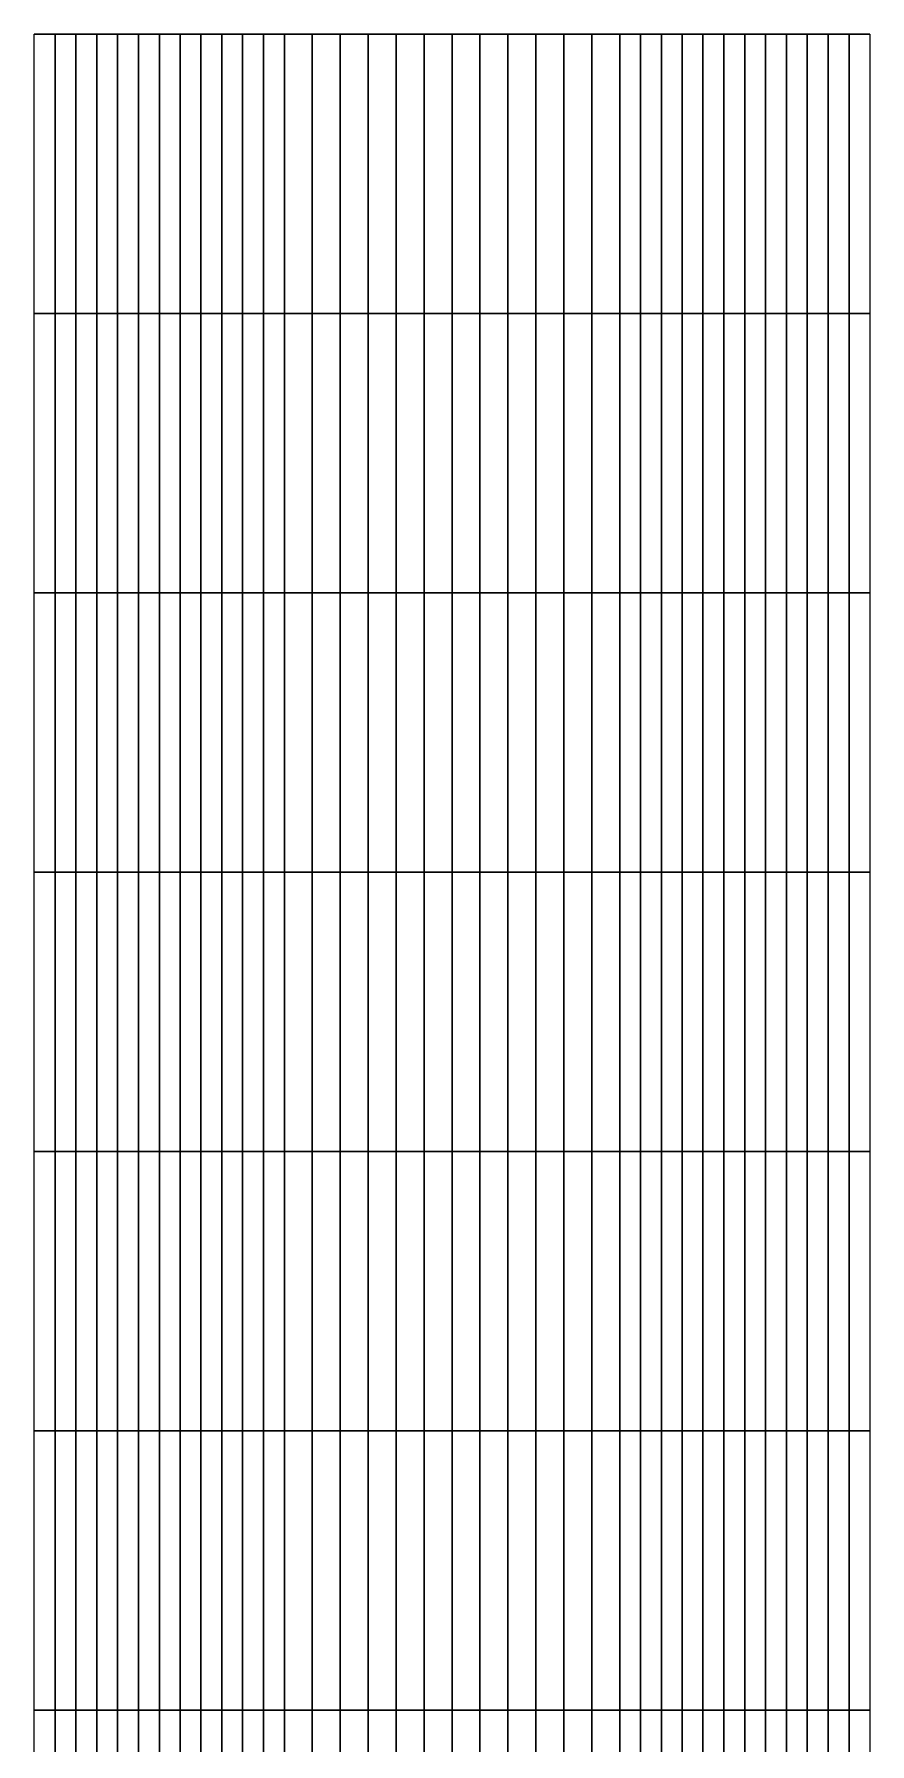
# Model space of a CAD drawing. Header units: inches. Extents: x 1.9 to 26.9, y -20 to 0.
# Drawn here: x 1.95 to 6.93, y -10.2 to 0 of the extents above; entities that cross this region are included whole.
import ezdxf

# ---------------------------------------------------------------- set-up
doc = ezdxf.new("R2010")
doc.units = ezdxf.units.IN
doc.header["$MEASUREMENT"] = 0
for name, color, linetype in [('Beam', 2, 'Continuous'), ('Col', 3, 'Continuous'), ('Dia', 5, 'Continuous'), ('Plat', 1, 'Continuous')]:
    doc.layers.add(name, color=color, linetype=linetype)

msp = doc.modelspace()

# ---------------------------------------------------------------- linework, layer by layer
at = {"layer": 'Beam', "extrusion": (0, -1, -2e-16)}
msp.add_line((1.946, -20, 1.943), (1.946, 0, 1.943), dxfattribs=at)
at = {"layer": 'Col', "extrusion": (0, -1, -2e-16)}
msp.add_line((1.946, 0, 1.943), (1.946, 0, -4.057), dxfattribs=at)
at = {"layer": 'Dia'}
for points in [[(1.946, 0, 1.943), (2.361, 0, 1.943), (2.471, 0, 2.027), (2.07, 0, 2.027)], [(2.194, 0, 2.111), (2.07, 0, 2.027), (2.471, 0, 2.027), (2.579, 0, 2.111)], [(2.194, 0, 2.111), (2.579, 0, 2.111), (2.683, 0, 2.194), (2.319, 0, 2.194)], [(2.776, 0, 1.943), (2.87, 0, 2.027), (2.471, 0, 2.027), (2.361, 0, 1.943)], [(2.961, 0, 2.111), (2.579, 0, 2.111), (2.471, 0, 2.027), (2.87, 0, 2.027)], [(2.692, 0, 2.446), (2.567, 0, 2.362), (2.884, 0, 2.362), (2.983, 0, 2.446)], [(2.692, 0, 2.446), (2.983, 0, 2.446), (3.081, 0, 2.53), (2.816, 0, 2.53)], [(2.776, 0, 1.943), (3.192, 0, 1.943), (3.265, 0, 2.027), (2.87, 0, 2.027)], [(2.94, 0, 2.614), (2.816, 0, 2.53), (3.081, 0, 2.53), (3.181, 0, 2.614)], [(3.274, 0, 2.446), (2.983, 0, 2.446), (2.884, 0, 2.362), (3.2, 0, 2.362)], [(2.94, 0, 2.614), (3.181, 0, 2.614), (3.282, 0, 2.698), (3.065, 0, 2.698)], [(3.274, 0, 2.446), (3.348, 0, 2.53), (3.081, 0, 2.53), (2.983, 0, 2.446)], [(3.189, 0, 2.782), (3.065, 0, 2.698), (3.282, 0, 2.698), (3.386, 0, 2.782)], [(3.424, 0, 2.614), (3.181, 0, 2.614), (3.081, 0, 2.53), (3.348, 0, 2.53)], [(3.424, 0, 2.614), (3.503, 0, 2.698), (3.282, 0, 2.698), (3.181, 0, 2.614)], [(3.189, 0, 2.782), (3.386, 0, 2.782), (3.494, 0, 2.865), (3.313, 0, 2.865)], [(3.274, 0, 2.446), (3.2, 0, 2.362), (3.512, 0, 2.362), (3.565, 0, 2.446)], [(3.274, 0, 2.446), (3.565, 0, 2.446), (3.618, 0, 2.53), (3.348, 0, 2.53)], [(3.587, 0, 2.782), (3.386, 0, 2.782), (3.282, 0, 2.698), (3.503, 0, 2.698)], [(3.438, 0, 2.949), (3.313, 0, 2.865), (3.494, 0, 2.865), (3.604, 0, 2.949)], [(3.424, 0, 2.614), (3.348, 0, 2.53), (3.618, 0, 2.53), (3.672, 0, 2.614)], [(3.587, 0, 2.782), (3.677, 0, 2.865), (3.494, 0, 2.865), (3.386, 0, 2.782)], [(3.424, 0, 2.614), (3.672, 0, 2.614), (3.731, 0, 2.698), (3.503, 0, 2.698)], [(3.771, 0, 2.949), (3.604, 0, 2.949), (3.494, 0, 2.865), (3.677, 0, 2.865)], [(3.587, 0, 2.782), (3.503, 0, 2.698), (3.731, 0, 2.698), (3.794, 0, 2.782)], [(3.856, 0, 2.446), (3.89, 0, 2.53), (3.618, 0, 2.53), (3.565, 0, 2.446)], [(3.587, 0, 2.782), (3.794, 0, 2.782), (3.864, 0, 2.865), (3.677, 0, 2.865)], [(3.925, 0, 2.614), (3.672, 0, 2.614), (3.618, 0, 2.53), (3.89, 0, 2.53)], [(3.925, 0, 2.614), (3.963, 0, 2.698), (3.731, 0, 2.698), (3.672, 0, 2.614)], [(3.771, 0, 2.949), (3.677, 0, 2.865), (3.864, 0, 2.865), (3.938, 0, 2.949)], [(4.006, 0, 2.782), (3.794, 0, 2.782), (3.731, 0, 2.698), (3.963, 0, 2.698)], [(4.006, 0, 2.782), (4.054, 0, 2.865), (3.864, 0, 2.865), (3.794, 0, 2.782)], [(3.856, 0, 2.446), (4.147, 0, 2.446), (4.163, 0, 2.53), (3.89, 0, 2.53)], [(4.104, 0, 2.949), (3.938, 0, 2.949), (3.864, 0, 2.865), (4.054, 0, 2.865)], [(3.925, 0, 2.614), (3.89, 0, 2.53), (4.163, 0, 2.53), (4.181, 0, 2.614)], [(3.925, 0, 2.614), (4.181, 0, 2.614), (4.2, 0, 2.698), (3.963, 0, 2.698)], [(4.006, 0, 2.782), (3.963, 0, 2.698), (4.2, 0, 2.698), (4.221, 0, 2.782)], [(4.006, 0, 2.782), (4.221, 0, 2.782), (4.245, 0, 2.865), (4.054, 0, 2.865)], [(4.104, 0, 2.949), (4.054, 0, 2.865), (4.245, 0, 2.865), (4.271, 0, 2.949)], [(4.438, 0, 2.446), (4.438, 0, 2.53), (4.163, 0, 2.53), (4.147, 0, 2.446)], [(4.438, 0, 2.614), (4.181, 0, 2.614), (4.163, 0, 2.53), (4.438, 0, 2.53)], [(4.438, 0, 2.614), (4.438, 0, 2.698), (4.2, 0, 2.698), (4.181, 0, 2.614)], [(4.438, 0, 2.782), (4.221, 0, 2.782), (4.2, 0, 2.698), (4.438, 0, 2.698)], [(4.438, 0, 2.782), (4.438, 0, 2.865), (4.245, 0, 2.865), (4.221, 0, 2.782)], [(4.438, 0, 2.949), (4.271, 0, 2.949), (4.245, 0, 2.865), (4.438, 0, 2.865)], [(4.438, 0, 2.782), (4.655, 0, 2.782), (4.63, 0, 2.865), (4.438, 0, 2.865)], [(4.438, 0, 2.782), (4.438, 0, 2.698), (4.676, 0, 2.698), (4.655, 0, 2.782)], [(4.438, 0, 2.614), (4.695, 0, 2.614), (4.676, 0, 2.698), (4.438, 0, 2.698)], [(4.438, 0, 2.614), (4.438, 0, 2.53), (4.712, 0, 2.53), (4.695, 0, 2.614)], [(4.438, 0, 2.446), (4.729, 0, 2.446), (4.712, 0, 2.53), (4.438, 0, 2.53)], [(4.87, 0, 2.782), (4.822, 0, 2.865), (4.63, 0, 2.865), (4.655, 0, 2.782)], [(4.87, 0, 2.782), (4.655, 0, 2.782), (4.676, 0, 2.698), (4.912, 0, 2.698)], [(4.95, 0, 2.614), (4.912, 0, 2.698), (4.676, 0, 2.698), (4.695, 0, 2.614)], [(4.95, 0, 2.614), (4.695, 0, 2.614), (4.712, 0, 2.53), (4.986, 0, 2.53)], [(5.02, 0, 2.446), (4.986, 0, 2.53), (4.712, 0, 2.53), (4.729, 0, 2.446)], [(4.87, 0, 2.782), (5.082, 0, 2.782), (5.011, 0, 2.865), (4.822, 0, 2.865)], [(4.87, 0, 2.782), (4.912, 0, 2.698), (5.145, 0, 2.698), (5.082, 0, 2.782)], [(4.95, 0, 2.614), (5.203, 0, 2.614), (5.145, 0, 2.698), (4.912, 0, 2.698)], [(5.104, 0, 2.949), (4.938, 0, 2.949), (5.011, 0, 2.865), (5.198, 0, 2.865)], [(4.95, 0, 2.614), (4.986, 0, 2.53), (5.258, 0, 2.53), (5.203, 0, 2.614)], [(5.02, 0, 2.446), (5.311, 0, 2.446), (5.258, 0, 2.53), (4.986, 0, 2.53)], [(5.289, 0, 2.782), (5.082, 0, 2.782), (5.145, 0, 2.698), (5.373, 0, 2.698)], [(5.104, 0, 2.949), (5.198, 0, 2.865), (5.381, 0, 2.865), (5.271, 0, 2.949)], [(5.452, 0, 2.614), (5.373, 0, 2.698), (5.145, 0, 2.698), (5.203, 0, 2.614)], [(5.289, 0, 2.782), (5.489, 0, 2.782), (5.381, 0, 2.865), (5.198, 0, 2.865)], [(5.452, 0, 2.614), (5.203, 0, 2.614), (5.258, 0, 2.53), (5.528, 0, 2.53)], [(5.602, 0, 2.446), (5.528, 0, 2.53), (5.258, 0, 2.53), (5.311, 0, 2.446)], [(5.438, 0, 2.949), (5.271, 0, 2.949), (5.381, 0, 2.865), (5.562, 0, 2.865)], [(5.289, 0, 2.782), (5.373, 0, 2.698), (5.594, 0, 2.698), (5.489, 0, 2.782)], [(5.602, 0, 2.446), (5.311, 0, 2.446), (5.364, 0, 2.362), (5.676, 0, 2.362)], [(5.452, 0, 2.614), (5.695, 0, 2.614), (5.594, 0, 2.698), (5.373, 0, 2.698)], [(5.687, 0, 2.782), (5.562, 0, 2.865), (5.381, 0, 2.865), (5.489, 0, 2.782)], [(5.452, 0, 2.614), (5.528, 0, 2.53), (5.794, 0, 2.53), (5.695, 0, 2.614)], [(5.687, 0, 2.782), (5.489, 0, 2.782), (5.594, 0, 2.698), (5.811, 0, 2.698)], [(5.602, 0, 2.446), (5.893, 0, 2.446), (5.794, 0, 2.53), (5.528, 0, 2.53)], [(5.935, 0, 2.614), (5.811, 0, 2.698), (5.594, 0, 2.698), (5.695, 0, 2.614)], [(5.602, 0, 2.446), (5.676, 0, 2.362), (5.991, 0, 2.362), (5.893, 0, 2.446)], [(6.099, 0, 1.943), (6.006, 0, 2.027), (5.61, 0, 2.027), (5.684, 0, 1.943)], [(5.935, 0, 2.614), (5.695, 0, 2.614), (5.794, 0, 2.53), (6.06, 0, 2.53)], [(6.184, 0, 2.446), (6.06, 0, 2.53), (5.794, 0, 2.53), (5.893, 0, 2.446)], [(6.184, 0, 2.446), (5.893, 0, 2.446), (5.991, 0, 2.362), (6.308, 0, 2.362)], [(5.915, 0, 2.111), (6.006, 0, 2.027), (6.405, 0, 2.027), (6.297, 0, 2.111)], [(6.433, 0, 2.278), (6.308, 0, 2.362), (5.991, 0, 2.362), (6.091, 0, 2.278)], [(6.099, 0, 1.943), (6.515, 0, 1.943), (6.405, 0, 2.027), (6.006, 0, 2.027)], [(6.681, 0, 2.111), (6.557, 0, 2.194), (6.192, 0, 2.194), (6.297, 0, 2.111)], [(6.681, 0, 2.111), (6.297, 0, 2.111), (6.405, 0, 2.027), (6.806, 0, 2.027)], [(6.93, 0, 1.943), (6.806, 0, 2.027), (6.405, 0, 2.027), (6.515, 0, 1.943)], [(2.443, 0, 2.278), (2.319, 0, 2.194), (2.683, 0, 2.194), (2.785, 0, 2.278)], [(2.443, 0, 2.278), (2.785, 0, 2.278), (2.884, 0, 2.362), (2.567, 0, 2.362)], [(2.961, 0, 2.111), (3.045, 0, 2.194), (2.683, 0, 2.194), (2.579, 0, 2.111)], [(3.124, 0, 2.278), (2.785, 0, 2.278), (2.683, 0, 2.194), (3.045, 0, 2.194)], [(3.124, 0, 2.278), (3.2, 0, 2.362), (2.884, 0, 2.362), (2.785, 0, 2.278)], [(2.961, 0, 2.111), (2.87, 0, 2.027), (3.265, 0, 2.027), (3.336, 0, 2.111)], [(2.961, 0, 2.111), (3.336, 0, 2.111), (3.399, 0, 2.194), (3.045, 0, 2.194)], [(3.124, 0, 2.278), (3.045, 0, 2.194), (3.399, 0, 2.194), (3.457, 0, 2.278)], [(3.124, 0, 2.278), (3.457, 0, 2.278), (3.512, 0, 2.362), (3.2, 0, 2.362)], [(3.607, 0, 1.943), (3.658, 0, 2.027), (3.265, 0, 2.027), (3.192, 0, 1.943)], [(3.706, 0, 2.111), (3.336, 0, 2.111), (3.265, 0, 2.027), (3.658, 0, 2.027)], [(3.706, 0, 2.111), (3.748, 0, 2.194), (3.399, 0, 2.194), (3.336, 0, 2.111)], [(3.786, 0, 2.278), (3.457, 0, 2.278), (3.399, 0, 2.194), (3.748, 0, 2.194)], [(3.786, 0, 2.278), (3.822, 0, 2.362), (3.512, 0, 2.362), (3.457, 0, 2.278)], [(3.856, 0, 2.446), (3.565, 0, 2.446), (3.512, 0, 2.362), (3.822, 0, 2.362)], [(3.607, 0, 1.943), (4.022, 0, 1.943), (4.048, 0, 2.027), (3.658, 0, 2.027)], [(3.706, 0, 2.111), (3.658, 0, 2.027), (4.048, 0, 2.027), (4.073, 0, 2.111)], [(3.706, 0, 2.111), (4.073, 0, 2.111), (4.094, 0, 2.194), (3.748, 0, 2.194)], [(3.786, 0, 2.278), (3.748, 0, 2.194), (4.094, 0, 2.194), (4.113, 0, 2.278)], [(3.786, 0, 2.278), (4.113, 0, 2.278), (4.13, 0, 2.362), (3.822, 0, 2.362)], [(3.856, 0, 2.446), (3.822, 0, 2.362), (4.13, 0, 2.362), (4.147, 0, 2.446)], [(4.438, 0, 1.943), (4.438, 0, 2.027), (4.048, 0, 2.027), (4.022, 0, 1.943)], [(4.438, 0, 2.111), (4.073, 0, 2.111), (4.048, 0, 2.027), (4.438, 0, 2.027)], [(4.438, 0, 2.111), (4.438, 0, 2.194), (4.094, 0, 2.194), (4.073, 0, 2.111)], [(4.438, 0, 2.278), (4.113, 0, 2.278), (4.094, 0, 2.194), (4.438, 0, 2.194)], [(4.438, 0, 2.278), (4.438, 0, 2.362), (4.13, 0, 2.362), (4.113, 0, 2.278)], [(4.438, 0, 2.446), (4.147, 0, 2.446), (4.13, 0, 2.362), (4.438, 0, 2.362)], [(4.438, 0, 2.949), (4.438, 0, 2.865), (4.63, 0, 2.865), (4.604, 0, 2.949)], [(4.438, 0, 2.446), (4.438, 0, 2.362), (4.745, 0, 2.362), (4.729, 0, 2.446)], [(4.438, 0, 2.278), (4.763, 0, 2.278), (4.745, 0, 2.362), (4.438, 0, 2.362)], [(4.438, 0, 2.278), (4.438, 0, 2.194), (4.782, 0, 2.194), (4.763, 0, 2.278)], [(4.438, 0, 2.111), (4.803, 0, 2.111), (4.782, 0, 2.194), (4.438, 0, 2.194)], [(4.438, 0, 2.111), (4.438, 0, 2.027), (4.827, 0, 2.027), (4.803, 0, 2.111)], [(4.438, 0, 1.943), (4.853, 0, 1.943), (4.827, 0, 2.027), (4.438, 0, 2.027)], [(4.771, 0, 2.949), (4.604, 0, 2.949), (4.63, 0, 2.865), (4.822, 0, 2.865)], [(5.02, 0, 2.446), (4.729, 0, 2.446), (4.745, 0, 2.362), (5.054, 0, 2.362)], [(5.089, 0, 2.278), (5.054, 0, 2.362), (4.745, 0, 2.362), (4.763, 0, 2.278)], [(5.089, 0, 2.278), (4.763, 0, 2.278), (4.782, 0, 2.194), (5.128, 0, 2.194)], [(4.771, 0, 2.949), (4.822, 0, 2.865), (5.011, 0, 2.865), (4.938, 0, 2.949)], [(5.17, 0, 2.111), (5.128, 0, 2.194), (4.782, 0, 2.194), (4.803, 0, 2.111)], [(5.17, 0, 2.111), (4.803, 0, 2.111), (4.827, 0, 2.027), (5.218, 0, 2.027)], [(5.269, 0, 1.943), (5.218, 0, 2.027), (4.827, 0, 2.027), (4.853, 0, 1.943)], [(5.289, 0, 2.782), (5.198, 0, 2.865), (5.011, 0, 2.865), (5.082, 0, 2.782)], [(5.02, 0, 2.446), (5.054, 0, 2.362), (5.364, 0, 2.362), (5.311, 0, 2.446)], [(5.089, 0, 2.278), (5.419, 0, 2.278), (5.364, 0, 2.362), (5.054, 0, 2.362)], [(5.089, 0, 2.278), (5.128, 0, 2.194), (5.477, 0, 2.194), (5.419, 0, 2.278)], [(5.17, 0, 2.111), (5.54, 0, 2.111), (5.477, 0, 2.194), (5.128, 0, 2.194)], [(5.17, 0, 2.111), (5.218, 0, 2.027), (5.61, 0, 2.027), (5.54, 0, 2.111)], [(5.269, 0, 1.943), (5.684, 0, 1.943), (5.61, 0, 2.027), (5.218, 0, 2.027)], [(5.752, 0, 2.278), (5.676, 0, 2.362), (5.364, 0, 2.362), (5.419, 0, 2.278)], [(5.752, 0, 2.278), (5.419, 0, 2.278), (5.477, 0, 2.194), (5.831, 0, 2.194)], [(5.915, 0, 2.111), (5.831, 0, 2.194), (5.477, 0, 2.194), (5.54, 0, 2.111)], [(5.915, 0, 2.111), (5.54, 0, 2.111), (5.61, 0, 2.027), (6.006, 0, 2.027)], [(5.752, 0, 2.278), (6.091, 0, 2.278), (5.991, 0, 2.362), (5.676, 0, 2.362)], [(5.752, 0, 2.278), (5.831, 0, 2.194), (6.192, 0, 2.194), (6.091, 0, 2.278)], [(5.915, 0, 2.111), (6.297, 0, 2.111), (6.192, 0, 2.194), (5.831, 0, 2.194)], [(6.433, 0, 2.278), (6.091, 0, 2.278), (6.192, 0, 2.194), (6.557, 0, 2.194)]]:
    msp.add_3dface(points, dxfattribs=at)
at = {"layer": 'Plat'}
for points in [[(1.946, 0, 1.943), (2.07, 0, 2.027), (2.07, -1.667, 2.027), (1.946, -1.667, 1.943)], [(2.194, 0, 2.111), (2.194, -1.667, 2.111), (2.07, -1.667, 2.027), (2.07, 0, 2.027)], [(2.194, 0, 2.111), (2.319, 0, 2.194), (2.319, -1.667, 2.194), (2.194, -1.667, 2.111)], [(2.443, 0, 2.278), (2.443, -1.667, 2.278), (2.319, -1.667, 2.194), (2.319, 0, 2.194)], [(2.443, 0, 2.278), (2.567, 0, 2.362), (2.567, -1.667, 2.362), (2.443, -1.667, 2.278)], [(2.692, 0, 2.446), (2.692, -1.667, 2.446), (2.567, -1.667, 2.362), (2.567, 0, 2.362)], [(2.692, 0, 2.446), (2.816, 0, 2.53), (2.816, -1.667, 2.53), (2.692, -1.667, 2.446)], [(2.94, 0, 2.614), (2.94, -1.667, 2.614), (2.816, -1.667, 2.53), (2.816, 0, 2.53)], [(2.94, 0, 2.614), (3.065, 0, 2.698), (3.065, -1.667, 2.698), (2.94, -1.667, 2.614)], [(3.189, 0, 2.782), (3.189, -1.667, 2.782), (3.065, -1.667, 2.698), (3.065, 0, 2.698)], [(3.189, 0, 2.782), (3.313, 0, 2.865), (3.313, -1.667, 2.865), (3.189, -1.667, 2.782)], [(3.438, 0, 2.949), (3.438, -1.667, 2.949), (3.313, -1.667, 2.865), (3.313, 0, 2.865)], [(3.438, 0, 2.949), (3.604, 0, 2.949), (3.604, -1.667, 2.949), (3.438, -1.667, 2.949)], [(3.771, 0, 2.949), (3.771, -1.667, 2.949), (3.604, -1.667, 2.949), (3.604, 0, 2.949)], [(3.771, 0, 2.949), (3.938, 0, 2.949), (3.938, -1.667, 2.949), (3.771, -1.667, 2.949)], [(4.104, 0, 2.949), (4.104, -1.667, 2.949), (3.938, -1.667, 2.949), (3.938, 0, 2.949)], [(4.104, 0, 2.949), (4.271, 0, 2.949), (4.271, -1.667, 2.949), (4.104, -1.667, 2.949)], [(4.438, 0, 2.949), (4.438, -1.667, 2.949), (4.271, -1.667, 2.949), (4.271, 0, 2.949)], [(4.438, 0, 2.949), (4.604, 0, 2.949), (4.604, -1.667, 2.949), (4.438, -1.667, 2.949)], [(4.771, 0, 2.949), (4.771, -1.667, 2.949), (4.604, -1.667, 2.949), (4.604, 0, 2.949)], [(4.771, 0, 2.949), (4.938, 0, 2.949), (4.938, -1.667, 2.949), (4.771, -1.667, 2.949)], [(5.104, 0, 2.949), (5.104, -1.667, 2.949), (4.938, -1.667, 2.949), (4.938, 0, 2.949)], [(5.104, 0, 2.949), (5.271, 0, 2.949), (5.271, -1.667, 2.949), (5.104, -1.667, 2.949)], [(5.438, 0, 2.949), (5.438, -1.667, 2.949), (5.271, -1.667, 2.949), (5.271, 0, 2.949)], [(5.438, 0, 2.949), (5.562, 0, 2.865), (5.562, -1.667, 2.865), (5.438, -1.667, 2.949)], [(5.687, 0, 2.782), (5.687, -1.667, 2.782), (5.562, -1.667, 2.865), (5.562, 0, 2.865)], [(5.687, 0, 2.782), (5.811, 0, 2.698), (5.811, -1.667, 2.698), (5.687, -1.667, 2.782)], [(5.935, 0, 2.614), (5.935, -1.667, 2.614), (5.811, -1.667, 2.698), (5.811, 0, 2.698)], [(5.935, 0, 2.614), (6.06, 0, 2.53), (6.06, -1.667, 2.53), (5.935, -1.667, 2.614)], [(6.184, 0, 2.446), (6.184, -1.667, 2.446), (6.06, -1.667, 2.53), (6.06, 0, 2.53)], [(6.184, 0, 2.446), (6.308, 0, 2.362), (6.308, -1.667, 2.362), (6.184, -1.667, 2.446)], [(6.433, 0, 2.278), (6.433, -1.667, 2.278), (6.308, -1.667, 2.362), (6.308, 0, 2.362)], [(6.433, 0, 2.278), (6.557, 0, 2.194), (6.557, -1.667, 2.194), (6.433, -1.667, 2.278)], [(6.681, 0, 2.111), (6.681, -1.667, 2.111), (6.557, -1.667, 2.194), (6.557, 0, 2.194)], [(6.681, 0, 2.111), (6.806, 0, 2.027), (6.806, -1.667, 2.027), (6.681, -1.667, 2.111)], [(6.93, 0, 1.943), (6.93, -1.667, 1.943), (6.806, -1.667, 2.027), (6.806, 0, 2.027)], [(1.946, -3.333, 1.943), (1.946, -1.667, 1.943), (2.07, -1.667, 2.027), (2.07, -3.333, 2.027)], [(2.194, -3.333, 2.111), (2.07, -3.333, 2.027), (2.07, -1.667, 2.027), (2.194, -1.667, 2.111)], [(2.194, -3.333, 2.111), (2.194, -1.667, 2.111), (2.319, -1.667, 2.194), (2.319, -3.333, 2.194)], [(2.443, -3.333, 2.278), (2.319, -3.333, 2.194), (2.319, -1.667, 2.194), (2.443, -1.667, 2.278)], [(2.443, -3.333, 2.278), (2.443, -1.667, 2.278), (2.567, -1.667, 2.362), (2.567, -3.333, 2.362)], [(2.692, -3.333, 2.446), (2.567, -3.333, 2.362), (2.567, -1.667, 2.362), (2.692, -1.667, 2.446)], [(2.692, -3.333, 2.446), (2.692, -1.667, 2.446), (2.816, -1.667, 2.53), (2.816, -3.333, 2.53)], [(2.94, -3.333, 2.614), (2.816, -3.333, 2.53), (2.816, -1.667, 2.53), (2.94, -1.667, 2.614)], [(2.94, -3.333, 2.614), (2.94, -1.667, 2.614), (3.065, -1.667, 2.698), (3.065, -3.333, 2.698)], [(3.189, -3.333, 2.782), (3.065, -3.333, 2.698), (3.065, -1.667, 2.698), (3.189, -1.667, 2.782)], [(3.189, -3.333, 2.782), (3.189, -1.667, 2.782), (3.313, -1.667, 2.865), (3.313, -3.333, 2.865)], [(3.438, -3.333, 2.949), (3.313, -3.333, 2.865), (3.313, -1.667, 2.865), (3.438, -1.667, 2.949)], [(3.438, -3.333, 2.949), (3.438, -1.667, 2.949), (3.604, -1.667, 2.949), (3.604, -3.333, 2.949)], [(3.771, -3.333, 2.949), (3.604, -3.333, 2.949), (3.604, -1.667, 2.949), (3.771, -1.667, 2.949)], [(3.771, -3.333, 2.949), (3.771, -1.667, 2.949), (3.938, -1.667, 2.949), (3.938, -3.333, 2.949)], [(4.104, -3.333, 2.949), (3.938, -3.333, 2.949), (3.938, -1.667, 2.949), (4.104, -1.667, 2.949)], [(4.104, -3.333, 2.949), (4.104, -1.667, 2.949), (4.271, -1.667, 2.949), (4.271, -3.333, 2.949)], [(4.438, -3.333, 2.949), (4.271, -3.333, 2.949), (4.271, -1.667, 2.949), (4.438, -1.667, 2.949)], [(4.438, -3.333, 2.949), (4.438, -1.667, 2.949), (4.604, -1.667, 2.949), (4.604, -3.333, 2.949)], [(4.771, -3.333, 2.949), (4.604, -3.333, 2.949), (4.604, -1.667, 2.949), (4.771, -1.667, 2.949)], [(4.771, -3.333, 2.949), (4.771, -1.667, 2.949), (4.938, -1.667, 2.949), (4.938, -3.333, 2.949)], [(5.104, -3.333, 2.949), (4.938, -3.333, 2.949), (4.938, -1.667, 2.949), (5.104, -1.667, 2.949)], [(5.104, -3.333, 2.949), (5.104, -1.667, 2.949), (5.271, -1.667, 2.949), (5.271, -3.333, 2.949)], [(5.438, -3.333, 2.949), (5.271, -3.333, 2.949), (5.271, -1.667, 2.949), (5.438, -1.667, 2.949)], [(5.438, -3.333, 2.949), (5.438, -1.667, 2.949), (5.562, -1.667, 2.865), (5.562, -3.333, 2.865)], [(5.687, -3.333, 2.782), (5.562, -3.333, 2.865), (5.562, -1.667, 2.865), (5.687, -1.667, 2.782)], [(5.687, -3.333, 2.782), (5.687, -1.667, 2.782), (5.811, -1.667, 2.698), (5.811, -3.333, 2.698)], [(5.935, -3.333, 2.614), (5.811, -3.333, 2.698), (5.811, -1.667, 2.698), (5.935, -1.667, 2.614)], [(5.935, -3.333, 2.614), (5.935, -1.667, 2.614), (6.06, -1.667, 2.53), (6.06, -3.333, 2.53)], [(6.184, -3.333, 2.446), (6.06, -3.333, 2.53), (6.06, -1.667, 2.53), (6.184, -1.667, 2.446)], [(6.184, -3.333, 2.446), (6.184, -1.667, 2.446), (6.308, -1.667, 2.362), (6.308, -3.333, 2.362)], [(6.433, -3.333, 2.278), (6.308, -3.333, 2.362), (6.308, -1.667, 2.362), (6.433, -1.667, 2.278)], [(6.433, -3.333, 2.278), (6.433, -1.667, 2.278), (6.557, -1.667, 2.194), (6.557, -3.333, 2.194)], [(6.681, -3.333, 2.111), (6.557, -3.333, 2.194), (6.557, -1.667, 2.194), (6.681, -1.667, 2.111)], [(6.681, -3.333, 2.111), (6.681, -1.667, 2.111), (6.806, -1.667, 2.027), (6.806, -3.333, 2.027)], [(6.93, -3.333, 1.943), (6.806, -3.333, 2.027), (6.806, -1.667, 2.027), (6.93, -1.667, 1.943)], [(1.946, -3.333, 1.943), (2.07, -3.333, 2.027), (2.07, -5, 2.027), (1.946, -5, 1.943)], [(2.194, -3.333, 2.111), (2.194, -5, 2.111), (2.07, -5, 2.027), (2.07, -3.333, 2.027)], [(2.194, -3.333, 2.111), (2.319, -3.333, 2.194), (2.319, -5, 2.194), (2.194, -5, 2.111)], [(2.443, -3.333, 2.278), (2.443, -5, 2.278), (2.319, -5, 2.194), (2.319, -3.333, 2.194)], [(2.443, -3.333, 2.278), (2.567, -3.333, 2.362), (2.567, -5, 2.362), (2.443, -5, 2.278)], [(2.692, -3.333, 2.446), (2.692, -5, 2.446), (2.567, -5, 2.362), (2.567, -3.333, 2.362)], [(2.692, -3.333, 2.446), (2.816, -3.333, 2.53), (2.816, -5, 2.53), (2.692, -5, 2.446)], [(2.94, -3.333, 2.614), (2.94, -5, 2.614), (2.816, -5, 2.53), (2.816, -3.333, 2.53)], [(2.94, -3.333, 2.614), (3.065, -3.333, 2.698), (3.065, -5, 2.698), (2.94, -5, 2.614)], [(3.189, -3.333, 2.782), (3.189, -5, 2.782), (3.065, -5, 2.698), (3.065, -3.333, 2.698)], [(3.189, -3.333, 2.782), (3.313, -3.333, 2.865), (3.313, -5, 2.865), (3.189, -5, 2.782)], [(3.438, -3.333, 2.949), (3.438, -5, 2.949), (3.313, -5, 2.865), (3.313, -3.333, 2.865)], [(3.438, -3.333, 2.949), (3.604, -3.333, 2.949), (3.604, -5, 2.949), (3.438, -5, 2.949)], [(3.771, -3.333, 2.949), (3.771, -5, 2.949), (3.604, -5, 2.949), (3.604, -3.333, 2.949)], [(3.771, -3.333, 2.949), (3.938, -3.333, 2.949), (3.938, -5, 2.949), (3.771, -5, 2.949)], [(4.104, -3.333, 2.949), (4.104, -5, 2.949), (3.938, -5, 2.949), (3.938, -3.333, 2.949)], [(4.104, -3.333, 2.949), (4.271, -3.333, 2.949), (4.271, -5, 2.949), (4.104, -5, 2.949)], [(4.438, -3.333, 2.949), (4.438, -5, 2.949), (4.271, -5, 2.949), (4.271, -3.333, 2.949)], [(4.438, -3.333, 2.949), (4.604, -3.333, 2.949), (4.604, -5, 2.949), (4.438, -5, 2.949)], [(4.771, -3.333, 2.949), (4.771, -5, 2.949), (4.604, -5, 2.949), (4.604, -3.333, 2.949)], [(4.771, -3.333, 2.949), (4.938, -3.333, 2.949), (4.938, -5, 2.949), (4.771, -5, 2.949)], [(5.104, -3.333, 2.949), (5.104, -5, 2.949), (4.938, -5, 2.949), (4.938, -3.333, 2.949)], [(5.104, -3.333, 2.949), (5.271, -3.333, 2.949), (5.271, -5, 2.949), (5.104, -5, 2.949)], [(5.438, -3.333, 2.949), (5.438, -5, 2.949), (5.271, -5, 2.949), (5.271, -3.333, 2.949)], [(5.438, -3.333, 2.949), (5.562, -3.333, 2.865), (5.562, -5, 2.865), (5.438, -5, 2.949)], [(5.687, -3.333, 2.782), (5.687, -5, 2.782), (5.562, -5, 2.865), (5.562, -3.333, 2.865)], [(5.687, -3.333, 2.782), (5.811, -3.333, 2.698), (5.811, -5, 2.698), (5.687, -5, 2.782)], [(5.935, -3.333, 2.614), (5.935, -5, 2.614), (5.811, -5, 2.698), (5.811, -3.333, 2.698)], [(5.935, -3.333, 2.614), (6.06, -3.333, 2.53), (6.06, -5, 2.53), (5.935, -5, 2.614)], [(6.184, -3.333, 2.446), (6.184, -5, 2.446), (6.06, -5, 2.53), (6.06, -3.333, 2.53)], [(6.184, -3.333, 2.446), (6.308, -3.333, 2.362), (6.308, -5, 2.362), (6.184, -5, 2.446)], [(6.433, -3.333, 2.278), (6.433, -5, 2.278), (6.308, -5, 2.362), (6.308, -3.333, 2.362)], [(6.433, -3.333, 2.278), (6.557, -3.333, 2.194), (6.557, -5, 2.194), (6.433, -5, 2.278)], [(6.681, -3.333, 2.111), (6.681, -5, 2.111), (6.557, -5, 2.194), (6.557, -3.333, 2.194)], [(6.681, -3.333, 2.111), (6.806, -3.333, 2.027), (6.806, -5, 2.027), (6.681, -5, 2.111)], [(6.93, -3.333, 1.943), (6.93, -5, 1.943), (6.806, -5, 2.027), (6.806, -3.333, 2.027)], [(1.946, -6.667, 1.943), (1.946, -5, 1.943), (2.07, -5, 2.027), (2.07, -6.667, 2.027)], [(2.194, -6.667, 2.111), (2.07, -6.667, 2.027), (2.07, -5, 2.027), (2.194, -5, 2.111)], [(2.194, -6.667, 2.111), (2.194, -5, 2.111), (2.319, -5, 2.194), (2.319, -6.667, 2.194)], [(2.443, -6.667, 2.278), (2.319, -6.667, 2.194), (2.319, -5, 2.194), (2.443, -5, 2.278)], [(2.443, -6.667, 2.278), (2.443, -5, 2.278), (2.567, -5, 2.362), (2.567, -6.667, 2.362)], [(2.692, -6.667, 2.446), (2.567, -6.667, 2.362), (2.567, -5, 2.362), (2.692, -5, 2.446)], [(2.692, -6.667, 2.446), (2.692, -5, 2.446), (2.816, -5, 2.53), (2.816, -6.667, 2.53)], [(2.94, -6.667, 2.614), (2.816, -6.667, 2.53), (2.816, -5, 2.53), (2.94, -5, 2.614)], [(2.94, -6.667, 2.614), (2.94, -5, 2.614), (3.065, -5, 2.698), (3.065, -6.667, 2.698)], [(3.189, -6.667, 2.782), (3.065, -6.667, 2.698), (3.065, -5, 2.698), (3.189, -5, 2.782)], [(3.189, -6.667, 2.782), (3.189, -5, 2.782), (3.313, -5, 2.865), (3.313, -6.667, 2.865)], [(3.438, -6.667, 2.949), (3.313, -6.667, 2.865), (3.313, -5, 2.865), (3.438, -5, 2.949)], [(3.438, -6.667, 2.949), (3.438, -5, 2.949), (3.604, -5, 2.949), (3.604, -6.667, 2.949)], [(3.771, -6.667, 2.949), (3.604, -6.667, 2.949), (3.604, -5, 2.949), (3.771, -5, 2.949)], [(3.771, -6.667, 2.949), (3.771, -5, 2.949), (3.938, -5, 2.949), (3.938, -6.667, 2.949)], [(4.104, -6.667, 2.949), (3.938, -6.667, 2.949), (3.938, -5, 2.949), (4.104, -5, 2.949)], [(4.104, -6.667, 2.949), (4.104, -5, 2.949), (4.271, -5, 2.949), (4.271, -6.667, 2.949)], [(4.438, -6.667, 2.949), (4.271, -6.667, 2.949), (4.271, -5, 2.949), (4.438, -5, 2.949)], [(4.438, -6.667, 2.949), (4.438, -5, 2.949), (4.604, -5, 2.949), (4.604, -6.667, 2.949)], [(4.771, -6.667, 2.949), (4.604, -6.667, 2.949), (4.604, -5, 2.949), (4.771, -5, 2.949)], [(4.771, -6.667, 2.949), (4.771, -5, 2.949), (4.938, -5, 2.949), (4.938, -6.667, 2.949)], [(5.104, -6.667, 2.949), (4.938, -6.667, 2.949), (4.938, -5, 2.949), (5.104, -5, 2.949)], [(5.104, -6.667, 2.949), (5.104, -5, 2.949), (5.271, -5, 2.949), (5.271, -6.667, 2.949)], [(5.438, -6.667, 2.949), (5.271, -6.667, 2.949), (5.271, -5, 2.949), (5.438, -5, 2.949)], [(5.438, -6.667, 2.949), (5.438, -5, 2.949), (5.562, -5, 2.865), (5.562, -6.667, 2.865)], [(5.687, -6.667, 2.782), (5.562, -6.667, 2.865), (5.562, -5, 2.865), (5.687, -5, 2.782)], [(5.687, -6.667, 2.782), (5.687, -5, 2.782), (5.811, -5, 2.698), (5.811, -6.667, 2.698)], [(5.935, -6.667, 2.614), (5.811, -6.667, 2.698), (5.811, -5, 2.698), (5.935, -5, 2.614)], [(5.935, -6.667, 2.614), (5.935, -5, 2.614), (6.06, -5, 2.53), (6.06, -6.667, 2.53)], [(6.184, -6.667, 2.446), (6.06, -6.667, 2.53), (6.06, -5, 2.53), (6.184, -5, 2.446)], [(6.184, -6.667, 2.446), (6.184, -5, 2.446), (6.308, -5, 2.362), (6.308, -6.667, 2.362)], [(6.433, -6.667, 2.278), (6.308, -6.667, 2.362), (6.308, -5, 2.362), (6.433, -5, 2.278)], [(6.433, -6.667, 2.278), (6.433, -5, 2.278), (6.557, -5, 2.194), (6.557, -6.667, 2.194)], [(6.681, -6.667, 2.111), (6.557, -6.667, 2.194), (6.557, -5, 2.194), (6.681, -5, 2.111)], [(6.681, -6.667, 2.111), (6.681, -5, 2.111), (6.806, -5, 2.027), (6.806, -6.667, 2.027)], [(6.93, -6.667, 1.943), (6.806, -6.667, 2.027), (6.806, -5, 2.027), (6.93, -5, 1.943)], [(1.946, -6.667, 1.943), (2.07, -6.667, 2.027), (2.07, -8.333, 2.027), (1.946, -8.333, 1.943)], [(2.194, -6.667, 2.111), (2.194, -8.333, 2.111), (2.07, -8.333, 2.027), (2.07, -6.667, 2.027)], [(2.194, -6.667, 2.111), (2.319, -6.667, 2.194), (2.319, -8.333, 2.194), (2.194, -8.333, 2.111)], [(2.443, -6.667, 2.278), (2.443, -8.333, 2.278), (2.319, -8.333, 2.194), (2.319, -6.667, 2.194)], [(2.443, -6.667, 2.278), (2.567, -6.667, 2.362), (2.567, -8.333, 2.362), (2.443, -8.333, 2.278)], [(2.692, -6.667, 2.446), (2.692, -8.333, 2.446), (2.567, -8.333, 2.362), (2.567, -6.667, 2.362)], [(2.692, -6.667, 2.446), (2.816, -6.667, 2.53), (2.816, -8.333, 2.53), (2.692, -8.333, 2.446)], [(2.94, -6.667, 2.614), (2.94, -8.333, 2.614), (2.816, -8.333, 2.53), (2.816, -6.667, 2.53)], [(2.94, -6.667, 2.614), (3.065, -6.667, 2.698), (3.065, -8.333, 2.698), (2.94, -8.333, 2.614)], [(3.189, -6.667, 2.782), (3.189, -8.333, 2.782), (3.065, -8.333, 2.698), (3.065, -6.667, 2.698)], [(3.189, -6.667, 2.782), (3.313, -6.667, 2.865), (3.313, -8.333, 2.865), (3.189, -8.333, 2.782)], [(3.438, -6.667, 2.949), (3.438, -8.333, 2.949), (3.313, -8.333, 2.865), (3.313, -6.667, 2.865)], [(3.438, -6.667, 2.949), (3.604, -6.667, 2.949), (3.604, -8.333, 2.949), (3.438, -8.333, 2.949)], [(3.771, -6.667, 2.949), (3.771, -8.333, 2.949), (3.604, -8.333, 2.949), (3.604, -6.667, 2.949)], [(3.771, -6.667, 2.949), (3.938, -6.667, 2.949), (3.938, -8.333, 2.949), (3.771, -8.333, 2.949)], [(4.104, -6.667, 2.949), (4.104, -8.333, 2.949), (3.938, -8.333, 2.949), (3.938, -6.667, 2.949)], [(4.104, -6.667, 2.949), (4.271, -6.667, 2.949), (4.271, -8.333, 2.949), (4.104, -8.333, 2.949)], [(4.438, -6.667, 2.949), (4.438, -8.333, 2.949), (4.271, -8.333, 2.949), (4.271, -6.667, 2.949)], [(4.438, -6.667, 2.949), (4.604, -6.667, 2.949), (4.604, -8.333, 2.949), (4.438, -8.333, 2.949)], [(4.771, -6.667, 2.949), (4.771, -8.333, 2.949), (4.604, -8.333, 2.949), (4.604, -6.667, 2.949)], [(4.771, -6.667, 2.949), (4.938, -6.667, 2.949), (4.938, -8.333, 2.949), (4.771, -8.333, 2.949)], [(5.104, -6.667, 2.949), (5.104, -8.333, 2.949), (4.938, -8.333, 2.949), (4.938, -6.667, 2.949)], [(5.104, -6.667, 2.949), (5.271, -6.667, 2.949), (5.271, -8.333, 2.949), (5.104, -8.333, 2.949)], [(5.438, -6.667, 2.949), (5.438, -8.333, 2.949), (5.271, -8.333, 2.949), (5.271, -6.667, 2.949)], [(5.438, -6.667, 2.949), (5.562, -6.667, 2.865), (5.562, -8.333, 2.865), (5.438, -8.333, 2.949)], [(5.687, -6.667, 2.782), (5.687, -8.333, 2.782), (5.562, -8.333, 2.865), (5.562, -6.667, 2.865)], [(5.687, -6.667, 2.782), (5.811, -6.667, 2.698), (5.811, -8.333, 2.698), (5.687, -8.333, 2.782)], [(5.935, -6.667, 2.614), (5.935, -8.333, 2.614), (5.811, -8.333, 2.698), (5.811, -6.667, 2.698)], [(5.935, -6.667, 2.614), (6.06, -6.667, 2.53), (6.06, -8.333, 2.53), (5.935, -8.333, 2.614)], [(6.184, -6.667, 2.446), (6.184, -8.333, 2.446), (6.06, -8.333, 2.53), (6.06, -6.667, 2.53)], [(6.184, -6.667, 2.446), (6.308, -6.667, 2.362), (6.308, -8.333, 2.362), (6.184, -8.333, 2.446)], [(6.433, -6.667, 2.278), (6.433, -8.333, 2.278), (6.308, -8.333, 2.362), (6.308, -6.667, 2.362)], [(6.433, -6.667, 2.278), (6.557, -6.667, 2.194), (6.557, -8.333, 2.194), (6.433, -8.333, 2.278)], [(6.681, -6.667, 2.111), (6.681, -8.333, 2.111), (6.557, -8.333, 2.194), (6.557, -6.667, 2.194)], [(6.681, -6.667, 2.111), (6.806, -6.667, 2.027), (6.806, -8.333, 2.027), (6.681, -8.333, 2.111)], [(6.93, -6.667, 1.943), (6.93, -8.333, 1.943), (6.806, -8.333, 2.027), (6.806, -6.667, 2.027)], [(1.946, -10, 1.943), (1.946, -8.333, 1.943), (2.07, -8.333, 2.027), (2.07, -10, 2.027)], [(2.194, -10, 2.111), (2.07, -10, 2.027), (2.07, -8.333, 2.027), (2.194, -8.333, 2.111)], [(2.194, -10, 2.111), (2.194, -8.333, 2.111), (2.319, -8.333, 2.194), (2.319, -10, 2.194)], [(2.443, -10, 2.278), (2.319, -10, 2.194), (2.319, -8.333, 2.194), (2.443, -8.333, 2.278)], [(2.443, -10, 2.278), (2.443, -8.333, 2.278), (2.567, -8.333, 2.362), (2.567, -10, 2.362)], [(2.692, -10, 2.446), (2.567, -10, 2.362), (2.567, -8.333, 2.362), (2.692, -8.333, 2.446)], [(2.692, -10, 2.446), (2.692, -8.333, 2.446), (2.816, -8.333, 2.53), (2.816, -10, 2.53)], [(2.94, -10, 2.614), (2.816, -10, 2.53), (2.816, -8.333, 2.53), (2.94, -8.333, 2.614)], [(2.94, -10, 2.614), (2.94, -8.333, 2.614), (3.065, -8.333, 2.698), (3.065, -10, 2.698)], [(3.189, -10, 2.782), (3.065, -10, 2.698), (3.065, -8.333, 2.698), (3.189, -8.333, 2.782)], [(3.189, -10, 2.782), (3.189, -8.333, 2.782), (3.313, -8.333, 2.865), (3.313, -10, 2.865)], [(3.438, -10, 2.949), (3.313, -10, 2.865), (3.313, -8.333, 2.865), (3.438, -8.333, 2.949)], [(3.438, -10, 2.949), (3.438, -8.333, 2.949), (3.604, -8.333, 2.949), (3.604, -10, 2.949)], [(3.771, -10, 2.949), (3.604, -10, 2.949), (3.604, -8.333, 2.949), (3.771, -8.333, 2.949)], [(3.771, -10, 2.949), (3.771, -8.333, 2.949), (3.938, -8.333, 2.949), (3.938, -10, 2.949)], [(4.104, -10, 2.949), (3.938, -10, 2.949), (3.938, -8.333, 2.949), (4.104, -8.333, 2.949)], [(4.104, -10, 2.949), (4.104, -8.333, 2.949), (4.271, -8.333, 2.949), (4.271, -10, 2.949)], [(4.438, -10, 2.949), (4.271, -10, 2.949), (4.271, -8.333, 2.949), (4.438, -8.333, 2.949)], [(4.438, -10, 2.949), (4.438, -8.333, 2.949), (4.604, -8.333, 2.949), (4.604, -10, 2.949)], [(4.771, -10, 2.949), (4.604, -10, 2.949), (4.604, -8.333, 2.949), (4.771, -8.333, 2.949)], [(4.771, -10, 2.949), (4.771, -8.333, 2.949), (4.938, -8.333, 2.949), (4.938, -10, 2.949)], [(5.104, -10, 2.949), (4.938, -10, 2.949), (4.938, -8.333, 2.949), (5.104, -8.333, 2.949)], [(5.104, -10, 2.949), (5.104, -8.333, 2.949), (5.271, -8.333, 2.949), (5.271, -10, 2.949)], [(5.438, -10, 2.949), (5.271, -10, 2.949), (5.271, -8.333, 2.949), (5.438, -8.333, 2.949)], [(5.438, -10, 2.949), (5.438, -8.333, 2.949), (5.562, -8.333, 2.865), (5.562, -10, 2.865)], [(5.687, -10, 2.782), (5.562, -10, 2.865), (5.562, -8.333, 2.865), (5.687, -8.333, 2.782)], [(5.687, -10, 2.782), (5.687, -8.333, 2.782), (5.811, -8.333, 2.698), (5.811, -10, 2.698)], [(5.935, -10, 2.614), (5.811, -10, 2.698), (5.811, -8.333, 2.698), (5.935, -8.333, 2.614)], [(5.935, -10, 2.614), (5.935, -8.333, 2.614), (6.06, -8.333, 2.53), (6.06, -10, 2.53)], [(6.184, -10, 2.446), (6.06, -10, 2.53), (6.06, -8.333, 2.53), (6.184, -8.333, 2.446)], [(6.184, -10, 2.446), (6.184, -8.333, 2.446), (6.308, -8.333, 2.362), (6.308, -10, 2.362)], [(6.433, -10, 2.278), (6.308, -10, 2.362), (6.308, -8.333, 2.362), (6.433, -8.333, 2.278)], [(6.433, -10, 2.278), (6.433, -8.333, 2.278), (6.557, -8.333, 2.194), (6.557, -10, 2.194)], [(6.681, -10, 2.111), (6.557, -10, 2.194), (6.557, -8.333, 2.194), (6.681, -8.333, 2.111)], [(6.681, -10, 2.111), (6.681, -8.333, 2.111), (6.806, -8.333, 2.027), (6.806, -10, 2.027)], [(6.93, -10, 1.943), (6.806, -10, 2.027), (6.806, -8.333, 2.027), (6.93, -8.333, 1.943)], [(1.946, -10, 1.943), (2.07, -10, 2.027), (2.07, -11.667, 2.027), (1.946, -11.667, 1.943)], [(2.194, -10, 2.111), (2.194, -11.667, 2.111), (2.07, -11.667, 2.027), (2.07, -10, 2.027)], [(2.194, -10, 2.111), (2.319, -10, 2.194), (2.319, -11.667, 2.194), (2.194, -11.667, 2.111)], [(2.443, -10, 2.278), (2.443, -11.667, 2.278), (2.319, -11.667, 2.194), (2.319, -10, 2.194)], [(2.443, -10, 2.278), (2.567, -10, 2.362), (2.567, -11.667, 2.362), (2.443, -11.667, 2.278)], [(2.692, -10, 2.446), (2.692, -11.667, 2.446), (2.567, -11.667, 2.362), (2.567, -10, 2.362)], [(2.692, -10, 2.446), (2.816, -10, 2.53), (2.816, -11.667, 2.53), (2.692, -11.667, 2.446)], [(2.94, -10, 2.614), (2.94, -11.667, 2.614), (2.816, -11.667, 2.53), (2.816, -10, 2.53)], [(2.94, -10, 2.614), (3.065, -10, 2.698), (3.065, -11.667, 2.698), (2.94, -11.667, 2.614)], [(3.189, -10, 2.782), (3.189, -11.667, 2.782), (3.065, -11.667, 2.698), (3.065, -10, 2.698)], [(3.189, -10, 2.782), (3.313, -10, 2.865), (3.313, -11.667, 2.865), (3.189, -11.667, 2.782)], [(3.438, -10, 2.949), (3.438, -11.667, 2.949), (3.313, -11.667, 2.865), (3.313, -10, 2.865)], [(3.438, -10, 2.949), (3.604, -10, 2.949), (3.604, -11.667, 2.949), (3.438, -11.667, 2.949)], [(3.771, -10, 2.949), (3.771, -11.667, 2.949), (3.604, -11.667, 2.949), (3.604, -10, 2.949)], [(3.771, -10, 2.949), (3.938, -10, 2.949), (3.938, -11.667, 2.949), (3.771, -11.667, 2.949)], [(4.104, -10, 2.949), (4.104, -11.667, 2.949), (3.938, -11.667, 2.949), (3.938, -10, 2.949)], [(4.104, -10, 2.949), (4.271, -10, 2.949), (4.271, -11.667, 2.949), (4.104, -11.667, 2.949)], [(4.438, -10, 2.949), (4.438, -11.667, 2.949), (4.271, -11.667, 2.949), (4.271, -10, 2.949)], [(4.438, -10, 2.949), (4.604, -10, 2.949), (4.604, -11.667, 2.949), (4.438, -11.667, 2.949)], [(4.771, -10, 2.949), (4.771, -11.667, 2.949), (4.604, -11.667, 2.949), (4.604, -10, 2.949)], [(4.771, -10, 2.949), (4.938, -10, 2.949), (4.938, -11.667, 2.949), (4.771, -11.667, 2.949)], [(5.104, -10, 2.949), (5.104, -11.667, 2.949), (4.938, -11.667, 2.949), (4.938, -10, 2.949)], [(5.104, -10, 2.949), (5.271, -10, 2.949), (5.271, -11.667, 2.949), (5.104, -11.667, 2.949)], [(5.438, -10, 2.949), (5.438, -11.667, 2.949), (5.271, -11.667, 2.949), (5.271, -10, 2.949)], [(5.438, -10, 2.949), (5.562, -10, 2.865), (5.562, -11.667, 2.865), (5.438, -11.667, 2.949)], [(5.687, -10, 2.782), (5.687, -11.667, 2.782), (5.562, -11.667, 2.865), (5.562, -10, 2.865)], [(5.687, -10, 2.782), (5.811, -10, 2.698), (5.811, -11.667, 2.698), (5.687, -11.667, 2.782)], [(5.935, -10, 2.614), (5.935, -11.667, 2.614), (5.811, -11.667, 2.698), (5.811, -10, 2.698)], [(5.935, -10, 2.614), (6.06, -10, 2.53), (6.06, -11.667, 2.53), (5.935, -11.667, 2.614)], [(6.184, -10, 2.446), (6.184, -11.667, 2.446), (6.06, -11.667, 2.53), (6.06, -10, 2.53)], [(6.184, -10, 2.446), (6.308, -10, 2.362), (6.308, -11.667, 2.362), (6.184, -11.667, 2.446)], [(6.433, -10, 2.278), (6.433, -11.667, 2.278), (6.308, -11.667, 2.362), (6.308, -10, 2.362)], [(6.433, -10, 2.278), (6.557, -10, 2.194), (6.557, -11.667, 2.194), (6.433, -11.667, 2.278)], [(6.681, -10, 2.111), (6.681, -11.667, 2.111), (6.557, -11.667, 2.194), (6.557, -10, 2.194)], [(6.681, -10, 2.111), (6.806, -10, 2.027), (6.806, -11.667, 2.027), (6.681, -11.667, 2.111)], [(6.93, -10, 1.943), (6.93, -11.667, 1.943), (6.806, -11.667, 2.027), (6.806, -10, 2.027)]]:
    msp.add_3dface(points, dxfattribs=at)

doc.saveas('drawing.dxf')
